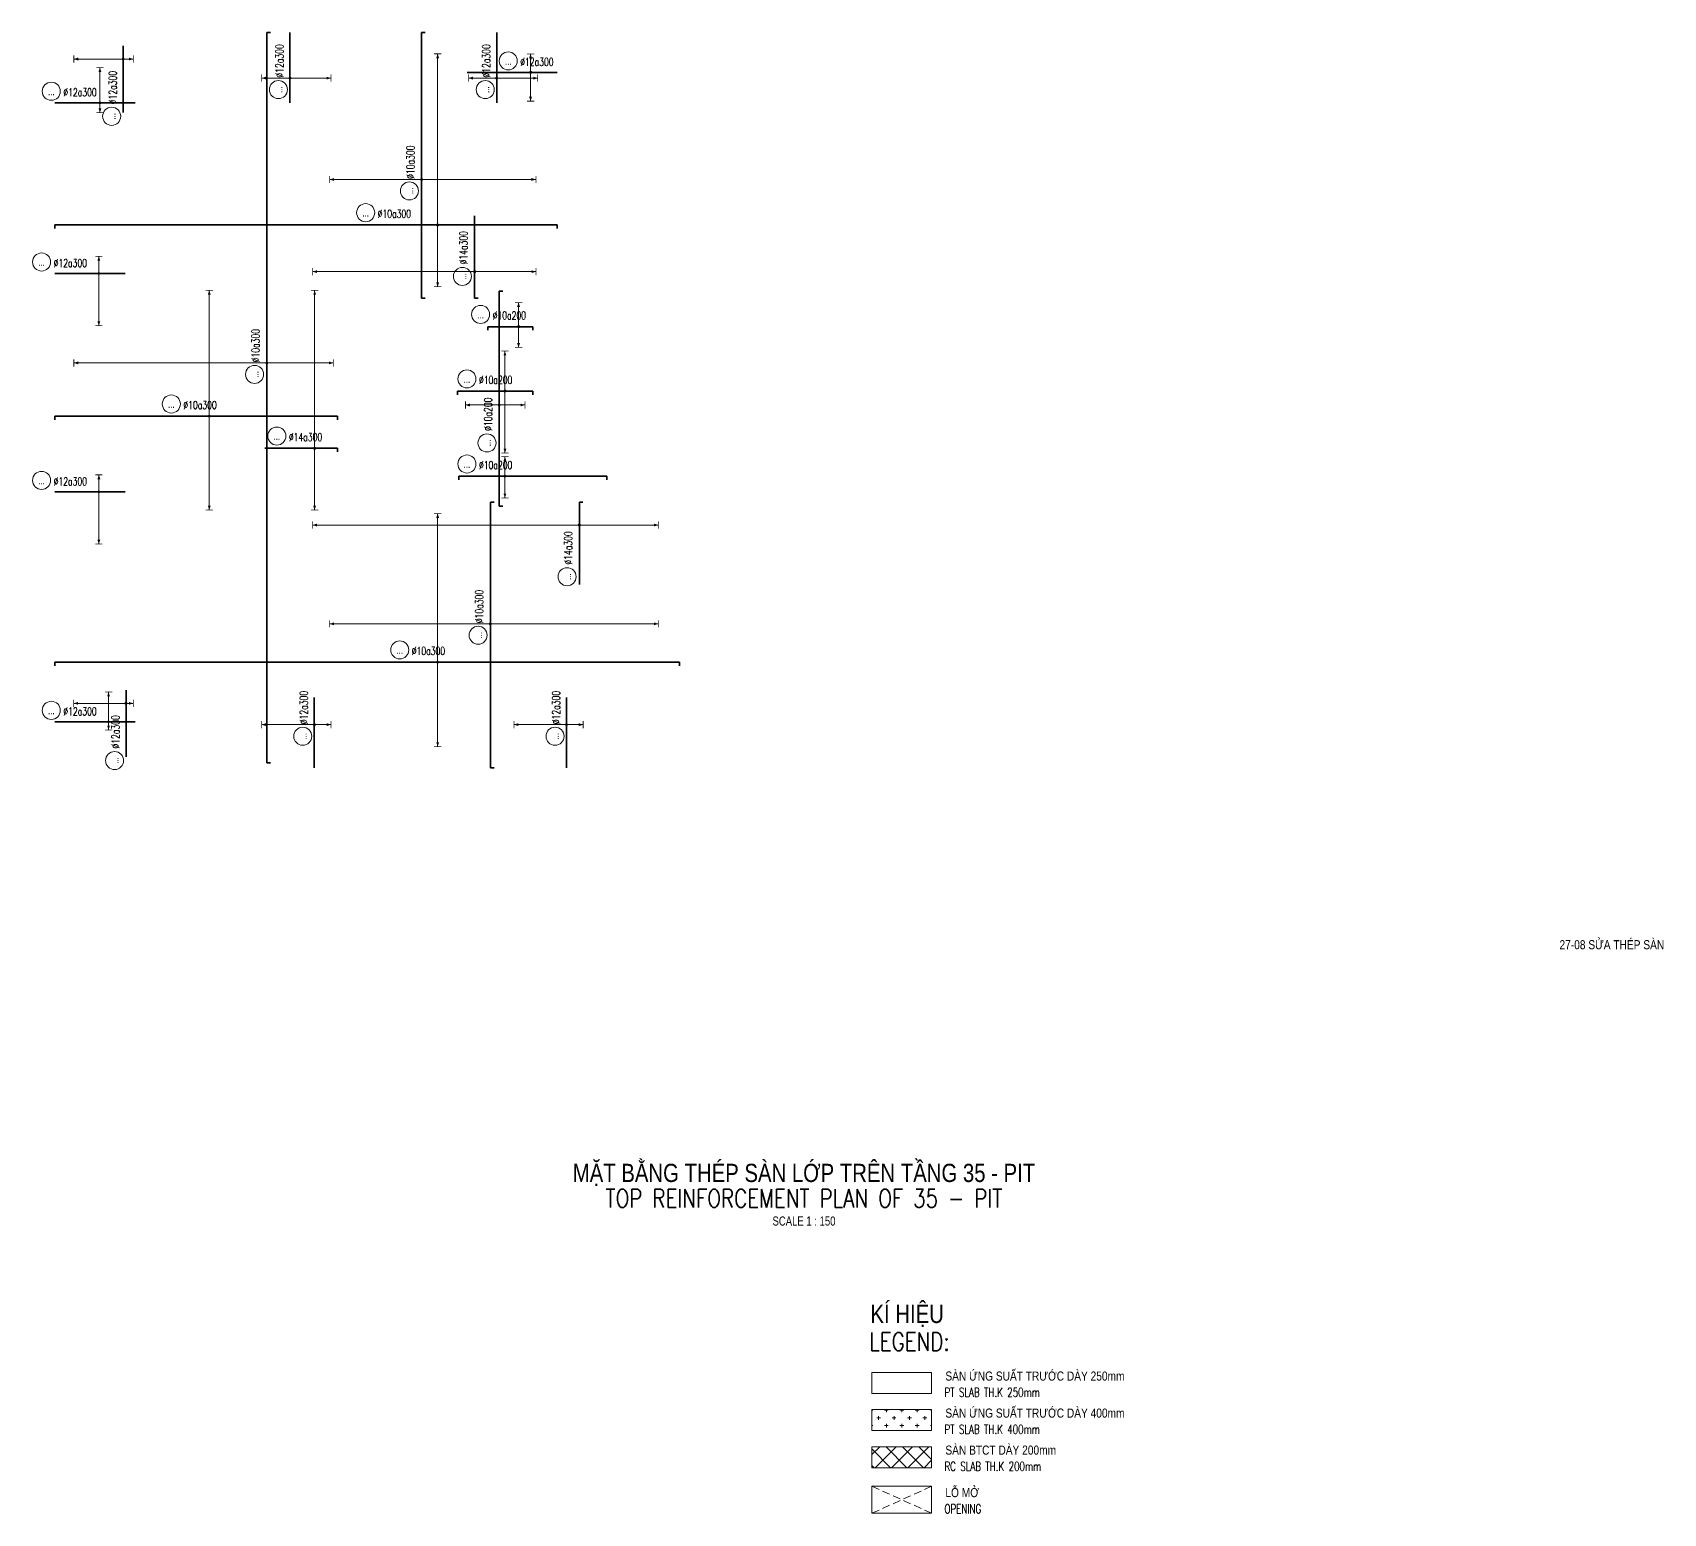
# Model space of a CAD drawing. Header units: millimetres. Extents: x 130400 to 587758, y -25561 to 40710.
# Drawn here: x 255627 to 322860, y -22176 to 38850 of the extents above; entities that cross this region are included whole.
import ezdxf
from ezdxf.enums import TextEntityAlignment as Align

# ---------------------------------------------------------------- set-up
doc = ezdxf.new("R2010")
doc.units = ezdxf.units.MM
doc.linetypes.add('DASHED2', pattern=[9.525, 6.35, -3.175])
doc.layers.get('0').update_dxf_attribs({"lineweight": 20})
doc.layers.get('Defpoints').update_dxf_attribs({"color": 151, "lineweight": 9})
for name, color, linetype, lineweight in [('NDC_S_ANNO', 7, 'Continuous', 20), ('NDC_S_DIM', 1, 'Continuous', 15), ('NDC_S_ENG TEXT', 2, 'Continuous', 20), ('NDC_S_ENG TITLE', 3, 'Continuous', 20), ('NDC_S_HATCH MATERIAL', 8, 'Continuous', 13), ('NDC_S_OPENING', 9, 'DASHED2', 13), ('NDC_S_REBAR', 4, 'Continuous', 35), ('NDC_S_SLAB', 2, 'Continuous', 20), ('NDC_S_TEXT SYMBOL', 7, 'Continuous', 20), ('NDC_S_VN TEXT', 7, 'Continuous', 20), ('NDC_S_VN TITLE', 6, 'Continuous', 35)]:
    doc.layers.add(name, color=color, linetype=linetype, lineweight=lineweight)
doc.styles.add('$0$NDC_EN TXT', font='romans.shx', dxfattribs={"width": 0.8})
doc.styles.add('ARIAL', font='arial.ttf', dxfattribs={"width": 0.7})
doc.styles.add('NDC_ANNO', font='', dxfattribs={"width": 0.8})
doc.styles.add('NDC_EN TXT', font='romans.shx', dxfattribs={"width": 0.8})
doc.styles.add('NDC_ROMANS', font='romans.shx', dxfattribs={"width": 0.7})
doc.styles.add('NDC_VIE TXT', font='arial.ttf', dxfattribs={"width": 0.8})
doc.styles.get('NDC_ANNO').set_extended_font_data('Dotum')

# ---------------------------------------------------------------- blocks, each defined once
blk = doc.blocks.new('*U28')
h = blk.add_hatch(color=6)
edge = h.paths.add_edge_path()
edge.add_arc((4.81, 0), 0.3, 0, 360)
at = {"layer": 'NDC_S_DIM', "color": 6}
for q in [(4.81, 47), (4.81, -17)]:
    blk.add_line((4.81, 0), q, dxfattribs=at)
for points in [[(3.81, 47, 0.2, 0.2, 0), (5.81, 47, 0, 0, 0)], [(3.81, -17, 0.2, 0.2, 0), (5.81, -17, 0, 0, 0)]]:
    blk.add_lwpolyline(points, format="xyseb", dxfattribs=at)
at = {"layer": 'NDC_S_DIM'}
blk.add_circle((-14.98, 3.36), 2.48, dxfattribs=at)
at = {"layer": 'NDC_S_DIM', "color": 6}
blk.add_circle((4.81, 0), 0.3, dxfattribs=at)
for points in [[(4.41, 45.8), (4.81, 47), (5.21, 45.8)], [(4.41, -15.8), (4.81, -17), (5.21, -15.8)]]:
    blk.add_solid(points, dxfattribs=at)
at = {"layer": 'NDC_S_REBAR'}
for p, q in [((0, 0), (-100.37, 0)), ((-100.37, 0), (-100.37, -1)), ((0, 0), (37.63, 0)), ((37.63, 0), (37.63, -1)), ((-100.37, -1), (-100.37, -1)), ((37.63, -1), (37.63, -1))]:
    blk.add_line(p, q, dxfattribs=at)
at = {"layer": 'NDC_S_VN TEXT', "style": 'ARIAL', "width": 0.7}
blk.add_attdef('KHT', text='', height=2.2, dxfattribs=at).set_placement((-14.98, 3.36), align=Align.MIDDLE_CENTER)
at = {"layer": 'NDC_S_VN TEXT', "color": 3, "style": 'NDC_ROMANS', "width": 0.7}
blk.add_attdef('DKT', (-11.68, 1.98), '', height=2.2, dxfattribs=at)
blk = doc.blocks.new('*U10')
h = blk.add_hatch(color=6)
edge = h.paths.add_edge_path()
edge.add_arc((-2.83, 0), 0.3, 0, 360)
at = {"layer": 'NDC_S_DIM', "color": 6}
for q in [(-2.83, 25.27), (-2.83, -31.4)]:
    blk.add_line((-2.83, 0), q, dxfattribs=at)
for points in [[(-3.83, 25.27, 0.2, 0.2, 0), (-1.83, 25.27, 0, 0, 0)], [(-3.83, -31.4, 0.2, 0.2, 0), (-1.83, -31.4, 0, 0, 0)]]:
    blk.add_lwpolyline(points, format="xyseb", dxfattribs=at)
at = {"layer": 'NDC_S_DIM'}
blk.add_circle((-5.98, 3.36), 2.48, dxfattribs=at)
at = {"layer": 'NDC_S_DIM', "color": 6}
blk.add_circle((-2.83, 0), 0.3, dxfattribs=at)
for points in [[(-3.23, 24.07), (-2.83, 25.27), (-2.43, 24.07)], [(-3.23, -30.2), (-2.83, -31.4), (-2.43, -30.2)]]:
    blk.add_solid(points, dxfattribs=at)
at = {"layer": 'NDC_S_REBAR'}
for p, q in [((0, 0), (-35.48, 0)), ((-35.48, 0), (-35.48, -1)), ((0, 0), (37.52, 0)), ((37.52, 0), (37.52, -1)), ((-35.48, -1), (-35.48, -1)), ((37.52, -1), (37.52, -1))]:
    blk.add_line(p, q, dxfattribs=at)
at = {"layer": 'NDC_S_VN TEXT', "style": 'ARIAL', "width": 0.7}
blk.add_attdef('KHT', text='', height=2.2, dxfattribs=at).set_placement((-5.98, 3.36), align=Align.MIDDLE_CENTER)
at = {"layer": 'NDC_S_VN TEXT', "color": 3, "style": 'NDC_ROMANS', "width": 0.7}
blk.add_attdef('DKT', (-2.68, 1.98), '', height=2.2, dxfattribs=at)
blk = doc.blocks.new('*U14')
h = blk.add_hatch(color=6)
edge = h.paths.add_edge_path()
edge.add_arc((4.81, 0), 0.3, 0, 360)
at = {"layer": 'NDC_S_DIM', "color": 6}
for q in [(4.81, 5.38), (4.81, -5.95)]:
    blk.add_line((4.81, 0), q, dxfattribs=at)
for points in [[(3.81, 5.38, 0.2, 0.2, 0), (5.81, 5.38, 0, 0, 0)], [(3.81, -5.95, 0.2, 0.2, 0), (5.81, -5.95, 0, 0, 0)]]:
    blk.add_lwpolyline(points, format="xyseb", dxfattribs=at)
at = {"layer": 'NDC_S_DIM'}
blk.add_circle((-5.62, 3.36), 2.48, dxfattribs=at)
at = {"layer": 'NDC_S_DIM', "color": 6}
blk.add_circle((4.81, 0), 0.3, dxfattribs=at)
for points in [[(4.41, 4.18), (4.81, 5.38), (5.21, 4.18)], [(4.41, -4.75), (4.81, -5.95), (5.21, -4.75)]]:
    blk.add_solid(points, dxfattribs=at)
at = {"layer": 'NDC_S_REBAR'}
for p, q in [((0, 0), (-7.85, 0)), ((-7.85, 0), (-7.85, -1)), ((0, 0), (32.82, 0)), ((32.82, 0), (32.82, -1)), ((-7.85, -1), (-7.85, -1)), ((32.82, -1), (32.82, -1))]:
    blk.add_line(p, q, dxfattribs=at)
at = {"layer": 'NDC_S_VN TEXT', "style": 'ARIAL', "width": 0.7}
blk.add_attdef('KHT', text='', height=2.2, dxfattribs=at).set_placement((-5.62, 3.36), align=Align.MIDDLE_CENTER)
at = {"layer": 'NDC_S_VN TEXT', "color": 3, "style": 'NDC_ROMANS', "width": 0.7}
blk.add_attdef('DKT', (-2.32, 1.98), '', height=2.2, dxfattribs=at)
blk = doc.blocks.new('*U13')
h = blk.add_hatch(color=6)
edge = h.paths.add_edge_path()
edge.add_arc((4.81, 0), 0.3, 0, 360)
at = {"layer": 'NDC_S_DIM', "color": 6}
for q in [(4.81, 10.99), (4.81, -17.01)]:
    blk.add_line((4.81, 0), q, dxfattribs=at)
for points in [[(3.81, 10.99, 0.2, 0.2, 0), (5.81, 10.99, 0, 0, 0)], [(3.81, -17.01, 0.2, 0.2, 0), (5.81, -17.01, 0, 0, 0)]]:
    blk.add_lwpolyline(points, format="xyseb", dxfattribs=at)
at = {"layer": 'NDC_S_DIM'}
blk.add_circle((-5.62, 3.36), 2.48, dxfattribs=at)
at = {"layer": 'NDC_S_DIM', "color": 6}
blk.add_circle((4.81, 0), 0.3, dxfattribs=at)
for points in [[(4.41, 9.79), (4.81, 10.99), (5.21, 9.79)], [(4.41, -15.81), (4.81, -17.01), (5.21, -15.81)]]:
    blk.add_solid(points, dxfattribs=at)
at = {"layer": 'NDC_S_REBAR'}
for p, q in [((0, 0), (-8.18, 0)), ((-8.18, 0), (-8.18, -1)), ((0, 0), (12.48, 0)), ((12.48, 0), (12.48, -1)), ((-8.18, -1), (-8.18, -1)), ((12.48, -1), (12.48, -1))]:
    blk.add_line(p, q, dxfattribs=at)
at = {"layer": 'NDC_S_VN TEXT', "style": 'ARIAL', "width": 0.7}
blk.add_attdef('KHT', text='', height=2.2, dxfattribs=at).set_placement((-5.62, 3.36), align=Align.MIDDLE_CENTER)
at = {"layer": 'NDC_S_VN TEXT', "color": 3, "style": 'NDC_ROMANS', "width": 0.7}
blk.add_attdef('DKT', (-2.32, 1.98), '', height=2.2, dxfattribs=at)
blk = doc.blocks.new('*U11')
h = blk.add_hatch(color=6)
edge = h.paths.add_edge_path()
edge.add_arc((4.81, 0), 0.3, 0, 360)
at = {"layer": 'NDC_S_DIM', "color": 6}
for q in [(4.81, 6.63), (4.81, -5.71)]:
    blk.add_line((4.81, 0), q, dxfattribs=at)
for points in [[(3.81, 6.63, 0.2, 0.2, 0), (5.81, 6.63, 0, 0, 0)], [(3.81, -5.71, 0.2, 0.2, 0), (5.81, -5.71, 0, 0, 0)]]:
    blk.add_lwpolyline(points, format="xyseb", dxfattribs=at)
at = {"layer": 'NDC_S_DIM'}
blk.add_circle((-5.62, 3.36), 2.48, dxfattribs=at)
at = {"layer": 'NDC_S_DIM', "color": 6}
blk.add_circle((4.81, 0), 0.3, dxfattribs=at)
for points in [[(4.41, 5.43), (4.81, 6.63), (5.21, 5.43)], [(4.41, -4.51), (4.81, -5.71), (5.21, -4.51)]]:
    blk.add_solid(points, dxfattribs=at)
at = {"layer": 'NDC_S_REBAR'}
for p, q in [((0, 0), (-3.61, 0)), ((-3.61, 0), (-3.61, -1)), ((0, 0), (8.72, 0)), ((8.72, 0), (8.72, -1)), ((-3.61, -1), (-3.61, -1)), ((8.72, -1), (8.72, -1))]:
    blk.add_line(p, q, dxfattribs=at)
at = {"layer": 'NDC_S_VN TEXT', "style": 'ARIAL', "width": 0.7}
blk.add_attdef('KHT', text='', height=2.2, dxfattribs=at).set_placement((-5.62, 3.36), align=Align.MIDDLE_CENTER)
at = {"layer": 'NDC_S_VN TEXT', "color": 3, "style": 'NDC_ROMANS', "width": 0.7}
blk.add_attdef('DKT', (-2.32, 1.98), '', height=2.2, dxfattribs=at)
blk = doc.blocks.new('*U12')
h = blk.add_hatch(color=6)
edge = h.paths.add_edge_path()
edge.add_arc((4.81, 0), 0.3, 0, 360)
at = {"layer": 'NDC_S_DIM', "color": 6}
for q in [(4.81, 9.26), (4.81, -7.07)]:
    blk.add_line((4.81, 0), q, dxfattribs=at)
for points in [[(3.81, 9.26, 0.2, 0.2, 0), (5.81, 9.26, 0, 0, 0)], [(3.81, -7.07, 0.2, 0.2, 0), (5.81, -7.07, 0, 0, 0)]]:
    blk.add_lwpolyline(points, format="xyseb", dxfattribs=at)
at = {"layer": 'NDC_S_DIM'}
blk.add_circle((-5.62, 3.36), 2.48, dxfattribs=at)
at = {"layer": 'NDC_S_DIM', "color": 6}
blk.add_circle((4.81, 0), 0.3, dxfattribs=at)
for points in [[(4.41, 8.06), (4.81, 9.26), (5.21, 8.06)], [(4.41, -5.87), (4.81, -7.07), (5.21, -5.87)]]:
    blk.add_solid(points, dxfattribs=at)
at = {"layer": 'NDC_S_REBAR'}
for p, q in [((0, 0), (-23.03, 0)), ((-23.03, 0), (-23.03, -1)), ((0, 0), (36.12, 0)), ((36.12, 0), (36.12, -1)), ((-23.03, -1), (-23.03, -1)), ((36.12, -1), (36.12, -1))]:
    blk.add_line(p, q, dxfattribs=at)
at = {"layer": 'NDC_S_VN TEXT', "style": 'ARIAL', "width": 0.7}
blk.add_attdef('KHT', text='', height=2.2, dxfattribs=at).set_placement((-5.62, 3.36), align=Align.MIDDLE_CENTER)
at = {"layer": 'NDC_S_VN TEXT', "color": 3, "style": 'NDC_ROMANS', "width": 0.7}
blk.add_attdef('DKT', (-2.32, 1.98), '', height=2.2, dxfattribs=at)
blk = doc.blocks.new('Drawing name_symbol')
at = {"layer": 'NDC_S_ENG TITLE', "style": 'NDC_EN TXT', "width": 0.8}
blk.add_attdef('SECTDET1', text='', height=5, dxfattribs=at).set_placement((0, 1.01), align=Align.CENTER)
at = {"layer": 'NDC_S_TEXT SYMBOL', "lineweight": 25, "style": 'NDC_ANNO', "width": 0.8}
blk.add_attdef('SSCALE', text='', height=2.5, dxfattribs=at).set_placement((0, -4), align=Align.CENTER)
at = {"layer": 'NDC_S_VN TITLE', "style": 'NDC_VIE TXT', "width": 0.8}
blk.add_attdef('SECTDET2', text='', height=5, dxfattribs=at).set_placement((0, 7.97), align=Align.CENTER)
blk = doc.blocks.new('*U16')
h = blk.add_hatch(color=6)
edge = h.paths.add_edge_path()
edge.add_arc((4.81, 0), 0.3, 0, 360)
at = {"layer": 'NDC_S_DIM', "color": 6}
for q in [(4.81, 40.79), (4.81, -23.21)]:
    blk.add_line((4.81, 0), q, dxfattribs=at)
for points in [[(3.81, 40.79, 0.2, 0.2, 0), (5.81, 40.79, 0, 0, 0)], [(3.81, -23.21, 0.2, 0.2, 0), (5.81, -23.21, 0, 0, 0)]]:
    blk.add_lwpolyline(points, format="xyseb", dxfattribs=at)
at = {"layer": 'NDC_S_DIM'}
blk.add_circle((-5.62, 3.36), 2.48, dxfattribs=at)
at = {"layer": 'NDC_S_DIM', "color": 6}
blk.add_circle((4.81, 0), 0.3, dxfattribs=at)
for points in [[(4.41, 39.59), (4.81, 40.79), (5.21, 39.59)], [(4.41, -22.01), (4.81, -23.21), (5.21, -22.01)]]:
    blk.add_solid(points, dxfattribs=at)
at = {"layer": 'NDC_S_REBAR'}
for p, q in [((0, 0), (-100.37, 0)), ((-100.37, 0), (-100.37, -1)), ((0, 0), (71.3, 0)), ((71.3, 0), (71.3, -1)), ((-100.37, -1), (-100.37, -1)), ((71.3, -1), (71.3, -1))]:
    blk.add_line(p, q, dxfattribs=at)
at = {"layer": 'NDC_S_VN TEXT', "style": 'ARIAL', "width": 0.7}
blk.add_attdef('KHT', text='', height=2.2, dxfattribs=at).set_placement((-5.62, 3.36), align=Align.MIDDLE_CENTER)
at = {"layer": 'NDC_S_VN TEXT', "color": 3, "style": 'NDC_ROMANS', "width": 0.7}
blk.add_attdef('DKT', (-2.32, 1.98), '', height=2.2, dxfattribs=at)
blk = doc.blocks.new('*U17')
h = blk.add_hatch(color=6)
edge = h.paths.add_edge_path()
edge.add_arc((4.81, 0), 0.3, 0, 360)
at = {"layer": 'NDC_S_DIM', "color": 6}
for q in [(4.81, 34.56), (4.81, -25.77)]:
    blk.add_line((4.81, 0), q, dxfattribs=at)
for points in [[(3.81, 34.56, 0.2, 0.2, 0), (5.81, 34.56, 0, 0, 0)], [(3.81, -25.77, 0.2, 0.2, 0), (5.81, -25.77, 0, 0, 0)]]:
    blk.add_lwpolyline(points, format="xyseb", dxfattribs=at)
at = {"layer": 'NDC_S_DIM'}
blk.add_circle((-5.62, 3.36), 2.48, dxfattribs=at)
at = {"layer": 'NDC_S_DIM', "color": 6}
blk.add_circle((4.81, 0), 0.3, dxfattribs=at)
for points in [[(4.41, 33.36), (4.81, 34.56), (5.21, 33.36)], [(4.41, -24.57), (4.81, -25.77), (5.21, -24.57)]]:
    blk.add_solid(points, dxfattribs=at)
at = {"layer": 'NDC_S_REBAR'}
for p, q in [((0, 0), (-37.6, 0)), ((-37.6, 0), (-37.6, -1)), ((0, 0), (40.07, 0)), ((40.07, 0), (40.07, -1)), ((-37.6, -1), (-37.6, -1)), ((40.07, -1), (40.07, -1))]:
    blk.add_line(p, q, dxfattribs=at)
at = {"layer": 'NDC_S_VN TEXT', "style": 'ARIAL', "width": 0.7}
blk.add_attdef('KHT', text='', height=2.2, dxfattribs=at).set_placement((-5.62, 3.36), align=Align.MIDDLE_CENTER)
at = {"layer": 'NDC_S_VN TEXT', "color": 3, "style": 'NDC_ROMANS', "width": 0.7}
blk.add_attdef('DKT', (-2.32, 1.98), '', height=2.2, dxfattribs=at)
blk = doc.blocks.new('*U18')
h = blk.add_hatch(color=6)
edge = h.paths.add_edge_path()
edge.add_arc((-2.83, 0), 0.3, 0, 360)
at = {"layer": 'NDC_S_DIM', "color": 6}
for q in [(-2.83, 53.04), (-2.83, -18.29)]:
    blk.add_line((-2.83, 0), q, dxfattribs=at)
for points in [[(-3.83, 53.04, 0.2, 0.2, 0), (-1.83, 53.04, 0, 0, 0)], [(-3.83, -18.29, 0.2, 0.2, 0), (-1.83, -18.29, 0, 0, 0)]]:
    blk.add_lwpolyline(points, format="xyseb", dxfattribs=at)
at = {"layer": 'NDC_S_DIM'}
blk.add_circle((-5.98, 3.36), 2.48, dxfattribs=at)
at = {"layer": 'NDC_S_DIM', "color": 6}
blk.add_circle((-2.83, 0), 0.3, dxfattribs=at)
for points in [[(-3.23, 51.84), (-2.83, 53.04), (-2.43, 51.84)], [(-3.23, -17.09), (-2.83, -18.29), (-2.43, -17.09)]]:
    blk.add_solid(points, dxfattribs=at)
at = {"layer": 'NDC_S_REBAR'}
for p, q in [((0, 0), (-112.68, 0)), ((-112.68, 0), (-112.68, -1)), ((0, 0), (87.92, 0)), ((87.92, 0), (87.92, -1)), ((-112.68, -1), (-112.68, -1)), ((87.92, -1), (87.92, -1))]:
    blk.add_line(p, q, dxfattribs=at)
at = {"layer": 'NDC_S_VN TEXT', "style": 'ARIAL', "width": 0.7}
blk.add_attdef('KHT', text='', height=2.2, dxfattribs=at).set_placement((-5.98, 3.36), align=Align.MIDDLE_CENTER)
at = {"layer": 'NDC_S_VN TEXT', "color": 3, "style": 'NDC_ROMANS', "width": 0.7}
blk.add_attdef('DKT', (-2.68, 1.98), '', height=2.2, dxfattribs=at)
blk = doc.blocks.new('*U19')
h = blk.add_hatch(color=6)
edge = h.paths.add_edge_path()
edge.add_arc((-2.83, 0), 0.3, 0, 360)
at = {"layer": 'NDC_S_DIM', "color": 6}
for q in [(-2.83, 44.16), (-2.83, -46.17)]:
    blk.add_line((-2.83, 0), q, dxfattribs=at)
for points in [[(-3.83, 44.16, 0.2, 0.2, 0), (-1.83, 44.16, 0, 0, 0)], [(-3.83, -46.17, 0.2, 0.2, 0), (-1.83, -46.17, 0, 0, 0)]]:
    blk.add_lwpolyline(points, format="xyseb", dxfattribs=at)
at = {"layer": 'NDC_S_DIM'}
blk.add_circle((-5.98, 3.36), 2.48, dxfattribs=at)
at = {"layer": 'NDC_S_DIM', "color": 6}
blk.add_circle((-2.83, 0), 0.3, dxfattribs=at)
for points in [[(-3.23, 42.96), (-2.83, 44.16), (-2.43, 42.96)], [(-3.23, -44.97), (-2.83, -46.17), (-2.43, -44.97)]]:
    blk.add_solid(points, dxfattribs=at)
at = {"layer": 'NDC_S_REBAR'}
for p, q in [((0, 0), (-42.4, 0)), ((-42.4, 0), (-42.4, -1)), ((0, 0), (30.6, 0)), ((30.6, 0), (30.6, -1)), ((-42.4, -1), (-42.4, -1)), ((30.6, -1), (30.6, -1))]:
    blk.add_line(p, q, dxfattribs=at)
at = {"layer": 'NDC_S_VN TEXT', "style": 'ARIAL', "width": 0.7}
blk.add_attdef('KHT', text='', height=2.2, dxfattribs=at).set_placement((-5.98, 3.36), align=Align.MIDDLE_CENTER)
at = {"layer": 'NDC_S_VN TEXT', "color": 3, "style": 'NDC_ROMANS', "width": 0.7}
blk.add_attdef('DKT', (-2.68, 1.98), '', height=2.2, dxfattribs=at)
blk = doc.blocks.new('*U27')
h = blk.add_hatch(color=6)
edge = h.paths.add_edge_path()
edge.add_arc((4.81, 0), 0.3, 0, 360)
at = {"layer": 'NDC_S_DIM', "color": 6}
for q in [(4.81, 44.51), (4.81, -16.83)]:
    blk.add_line((4.81, 0), q, dxfattribs=at)
for points in [[(3.81, 44.51, 0.2, 0.2, 0), (5.81, 44.51, 0, 0, 0)], [(3.81, -16.83, 0.2, 0.2, 0), (5.81, -16.83, 0, 0, 0)]]:
    blk.add_lwpolyline(points, format="xyseb", dxfattribs=at)
at = {"layer": 'NDC_S_DIM'}
blk.add_circle((3.49, 3.36), 2.48, dxfattribs=at)
at = {"layer": 'NDC_S_DIM', "color": 6}
blk.add_circle((4.81, 0), 0.3, dxfattribs=at)
for points in [[(4.41, 43.31), (4.81, 44.51), (5.21, 43.31)], [(4.41, -15.63), (4.81, -16.83), (5.21, -15.63)]]:
    blk.add_solid(points, dxfattribs=at)
at = {"layer": 'NDC_S_REBAR'}
for p, q in [((0, 0), (-2.52, 0)), ((-2.52, 0), (-2.52, -1)), ((0, 0), (20.15, 0)), ((20.15, 0), (20.15, 0)), ((20.15, 0), (20.15, 0)), ((-2.52, -1), (-2.52, -1))]:
    blk.add_line(p, q, dxfattribs=at)
at = {"layer": 'NDC_S_VN TEXT', "style": 'ARIAL', "width": 0.7}
blk.add_attdef('KHT', text='', height=2.2, dxfattribs=at).set_placement((3.49, 3.36), align=Align.MIDDLE_CENTER)
at = {"layer": 'NDC_S_VN TEXT', "color": 3, "style": 'NDC_ROMANS', "width": 0.7}
blk.add_attdef('DKT', (6.79, 1.98), '', height=2.2, dxfattribs=at)
blk = doc.blocks.new('*U29')
h = blk.add_hatch(color=6)
edge = h.paths.add_edge_path()
edge.add_arc((4.81, 0), 0.3, 0, 360)
at = {"layer": 'NDC_S_DIM', "color": 6}
for q in [(4.81, 73.29), (4.81, -21.71)]:
    blk.add_line((4.81, 0), q, dxfattribs=at)
for points in [[(3.81, 73.29, 0.2, 0.2, 0), (5.81, 73.29, 0, 0, 0)], [(3.81, -21.71, 0.2, 0.2, 0), (5.81, -21.71, 0, 0, 0)]]:
    blk.add_lwpolyline(points, format="xyseb", dxfattribs=at)
at = {"layer": 'NDC_S_DIM'}
blk.add_circle((-9.37, 3.36), 2.48, dxfattribs=at)
at = {"layer": 'NDC_S_DIM', "color": 6}
blk.add_circle((4.81, 0), 0.3, dxfattribs=at)
for points in [[(4.41, 72.09), (4.81, 73.29), (5.21, 72.09)], [(4.41, -20.51), (4.81, -21.71), (5.21, -20.51)]]:
    blk.add_solid(points, dxfattribs=at)
at = {"layer": 'NDC_S_REBAR'}
for p, q in [((0, 0), (-11.56, 0)), ((-11.56, 0), (-11.56, 0)), ((0, 0), (11.11, 0)), ((11.11, 0), (11.11, -1)), ((-11.56, 0), (-11.56, 0)), ((11.11, -1), (11.11, -1))]:
    blk.add_line(p, q, dxfattribs=at)
at = {"layer": 'NDC_S_VN TEXT', "style": 'ARIAL', "width": 0.7}
blk.add_attdef('KHT', text='', height=2.2, dxfattribs=at).set_placement((-9.37, 3.36), align=Align.MIDDLE_CENTER)
at = {"layer": 'NDC_S_VN TEXT', "color": 3, "style": 'NDC_ROMANS', "width": 0.7}
blk.add_attdef('DKT', (-6.07, 1.98), '', height=2.2, dxfattribs=at)
blk = doc.blocks.new('*U30')
h = blk.add_hatch(color=6)
edge = h.paths.add_edge_path()
edge.add_arc((4.81, 0), 0.3, 0, 360)
at = {"layer": 'NDC_S_DIM', "color": 6}
for q in [(4.81, 43.36), (4.81, -16.97)]:
    blk.add_line((4.81, 0), q, dxfattribs=at)
for points in [[(3.81, 43.36, 0.2, 0.2, 0), (5.81, 43.36, 0, 0, 0)], [(3.81, -16.97, 0.2, 0.2, 0), (5.81, -16.97, 0, 0, 0)]]:
    blk.add_lwpolyline(points, format="xyseb", dxfattribs=at)
at = {"layer": 'NDC_S_DIM'}
blk.add_circle((-5.58, 3.36), 2.48, dxfattribs=at)
at = {"layer": 'NDC_S_DIM', "color": 6}
blk.add_circle((4.81, 0), 0.3, dxfattribs=at)
for points in [[(4.41, 42.16), (4.81, 43.36), (5.21, 42.16)], [(4.41, -15.77), (4.81, -16.97), (5.21, -15.77)]]:
    blk.add_solid(points, dxfattribs=at)
at = {"layer": 'NDC_S_REBAR'}
for p, q in [((0, 0), (-8.89, 0)), ((-8.89, 0), (-8.89, 0)), ((0, 0), (11.11, 0)), ((11.11, 0), (11.11, -1)), ((-8.89, 0), (-8.89, 0)), ((11.11, -1), (11.11, -1))]:
    blk.add_line(p, q, dxfattribs=at)
at = {"layer": 'NDC_S_VN TEXT', "style": 'ARIAL', "width": 0.7}
blk.add_attdef('KHT', text='', height=2.2, dxfattribs=at).set_placement((-5.58, 3.36), align=Align.MIDDLE_CENTER)
at = {"layer": 'NDC_S_VN TEXT', "color": 3, "style": 'NDC_ROMANS', "width": 0.7}
blk.add_attdef('DKT', (-2.28, 1.98), '', height=2.2, dxfattribs=at)
blk = doc.blocks.new('*U45')
h = blk.add_hatch(color=6)
edge = h.paths.add_edge_path()
edge.add_arc((-0.77, 0), 0.3, 0, 360)
at = {"layer": 'NDC_S_DIM', "color": 6}
for q in [(-0.77, 7.75), (-0.77, -11.25)]:
    blk.add_line((-0.77, 0), q, dxfattribs=at)
for points in [[(-1.77, 7.75, 0.2, 0.2, 0), (0.23, 7.75, 0, 0, 0)], [(-1.77, -11.25, 0.2, 0.2, 0), (0.23, -11.25, 0, 0, 0)]]:
    blk.add_lwpolyline(points, format="xyseb", dxfattribs=at)
at = {"layer": 'NDC_S_DIM'}
blk.add_circle((-3.93, 3.16), 2.48, dxfattribs=at)
at = {"layer": 'NDC_S_DIM', "color": 6}
blk.add_circle((-0.77, 0), 0.3, dxfattribs=at)
for points in [[(-1.17, 6.55), (-0.77, 7.75), (-0.37, 6.55)], [(-1.17, -10.05), (-0.77, -11.25), (-0.37, -10.05)]]:
    blk.add_solid(points, dxfattribs=at)
at = {"layer": 'NDC_S_REBAR'}
for p, q in [((0, 0), (-7.6, 0)), ((-7.6, 0), (-7.6, 0)), ((0, 0), (11.73, 0)), ((11.73, 0), (11.73, 0)), ((11.73, 0), (11.73, 0)), ((-7.6, 0), (-7.6, 0))]:
    blk.add_line(p, q, dxfattribs=at)
at = {"layer": 'NDC_S_VN TEXT', "style": 'ARIAL', "width": 0.7}
blk.add_attdef('KHT', text='', height=2.2, dxfattribs=at).set_placement((-3.93, 3.16), align=Align.MIDDLE_CENTER)
at = {"layer": 'NDC_S_VN TEXT', "color": 3, "style": 'NDC_ROMANS', "width": 0.7}
blk.add_attdef('DKT', (-0.63, 1.78), '', height=2.2, dxfattribs=at)
blk = doc.blocks.new('*U46')
h = blk.add_hatch(color=6)
edge = h.paths.add_edge_path()
edge.add_arc((4.94, 0), 0.3, 0, 360)
at = {"layer": 'NDC_S_DIM', "color": 6}
for q in [(4.94, 14.43), (4.94, -4.57)]:
    blk.add_line((4.94, 0), q, dxfattribs=at)
for points in [[(3.94, 14.43, 0.2, 0.2, 0), (5.94, 14.43, 0, 0, 0)], [(3.94, -4.57, 0.2, 0.2, 0), (5.94, -4.57, 0, 0, 0)]]:
    blk.add_lwpolyline(points, format="xyseb", dxfattribs=at)
at = {"layer": 'NDC_S_DIM'}
blk.add_circle((1.74, 3.16), 2.48, dxfattribs=at)
at = {"layer": 'NDC_S_DIM', "color": 6}
blk.add_circle((4.94, 0), 0.3, dxfattribs=at)
for points in [[(4.54, 13.23), (4.94, 14.43), (5.34, 13.23)], [(4.54, -3.37), (4.94, -4.57), (5.34, -3.37)]]:
    blk.add_solid(points, dxfattribs=at)
at = {"layer": 'NDC_S_REBAR'}
for p, q in [((0, 0), (-6.94, 0)), ((-6.94, 0), (-6.94, 0)), ((0, 0), (12.4, 0)), ((12.4, 0), (12.4, 0)), ((12.4, 0), (12.4, 0)), ((-6.94, 0), (-6.94, 0))]:
    blk.add_line(p, q, dxfattribs=at)
at = {"layer": 'NDC_S_VN TEXT', "style": 'ARIAL', "width": 0.7}
blk.add_attdef('KHT', text='', height=2.2, dxfattribs=at).set_placement((1.74, 3.16), align=Align.MIDDLE_CENTER)
at = {"layer": 'NDC_S_VN TEXT', "color": 3, "style": 'NDC_ROMANS', "width": 0.7}
blk.add_attdef('DKT', (5.04, 1.78), '', height=2.2, dxfattribs=at)
blk = doc.blocks.new('*U47')
h = blk.add_hatch(color=6)
edge = h.paths.add_edge_path()
edge.add_arc((2.08, 0), 0.3, 0, 360)
at = {"layer": 'NDC_S_DIM', "color": 6}
for q in [(2.08, 9.63), (2.08, -2.7)]:
    blk.add_line((2.08, 0), q, dxfattribs=at)
for points in [[(1.08, 9.63, 0.2, 0.2, 0), (3.08, 9.63, 0, 0, 0)], [(1.08, -2.7, 0.2, 0.2, 0), (3.08, -2.7, 0, 0, 0)]]:
    blk.add_lwpolyline(points, format="xyseb", dxfattribs=at)
at = {"layer": 'NDC_S_DIM'}
blk.add_circle((-11.28, 3.16), 2.48, dxfattribs=at)
at = {"layer": 'NDC_S_DIM', "color": 6}
blk.add_circle((2.08, 0), 0.3, dxfattribs=at)
for points in [[(1.68, 8.43), (2.08, 9.63), (2.48, 8.43)], [(1.68, -1.5), (2.08, -2.7), (2.48, -1.5)]]:
    blk.add_solid(points, dxfattribs=at)
at = {"layer": 'NDC_S_REBAR'}
for p, q in [((0, 0), (-10.27, 0)), ((-10.27, 0), (-10.27, 0)), ((0, 0), (11.73, 0)), ((11.73, 0), (11.73, 0)), ((11.73, 0), (11.73, 0)), ((-10.27, 0), (-10.27, 0))]:
    blk.add_line(p, q, dxfattribs=at)
at = {"layer": 'NDC_S_VN TEXT', "style": 'ARIAL', "width": 0.7}
blk.add_attdef('KHT', text='', height=2.2, dxfattribs=at).set_placement((-11.28, 3.16), align=Align.MIDDLE_CENTER)
at = {"layer": 'NDC_S_VN TEXT', "color": 3, "style": 'NDC_ROMANS', "width": 0.7}
blk.add_attdef('DKT', (-7.98, 1.78), '', height=2.2, dxfattribs=at)
blk = doc.blocks.new('*U48')
h = blk.add_hatch(color=6)
edge = h.paths.add_edge_path()
edge.add_arc((4.45, 0), 0.3, 0, 360)
at = {"layer": 'NDC_S_DIM', "color": 6}
for q in [(4.45, 4.68), (4.45, -14.32)]:
    blk.add_line((4.45, 0), q, dxfattribs=at)
for points in [[(3.45, 4.68, 0.2, 0.2, 0), (5.45, 4.68, 0, 0, 0)], [(3.45, -14.32, 0.2, 0.2, 0), (5.45, -14.32, 0, 0, 0)]]:
    blk.add_lwpolyline(points, format="xyseb", dxfattribs=at)
at = {"layer": 'NDC_S_DIM'}
blk.add_circle((-11.28, 3.16), 2.48, dxfattribs=at)
at = {"layer": 'NDC_S_DIM', "color": 6}
blk.add_circle((4.45, 0), 0.3, dxfattribs=at)
for points in [[(4.05, 3.48), (4.45, 4.68), (4.85, 3.48)], [(4.05, -13.12), (4.45, -14.32), (4.85, -13.12)]]:
    blk.add_solid(points, dxfattribs=at)
at = {"layer": 'NDC_S_REBAR'}
for p, q in [((0, 0), (-7.6, 0)), ((-7.6, 0), (-7.6, 0)), ((0, 0), (11.73, 0)), ((11.73, 0), (11.73, 0)), ((11.73, 0), (11.73, 0)), ((-7.6, 0), (-7.6, 0))]:
    blk.add_line(p, q, dxfattribs=at)
at = {"layer": 'NDC_S_VN TEXT', "style": 'ARIAL', "width": 0.7}
blk.add_attdef('KHT', text='', height=2.2, dxfattribs=at).set_placement((-11.28, 3.16), align=Align.MIDDLE_CENTER)
at = {"layer": 'NDC_S_VN TEXT', "color": 3, "style": 'NDC_ROMANS', "width": 0.7}
blk.add_attdef('DKT', (-7.98, 1.78), '', height=2.2, dxfattribs=at)
blk = doc.blocks.new('*U49')
h = blk.add_hatch(color=6)
edge = h.paths.add_edge_path()
edge.add_arc((4.45, 0), 0.3, 0, 360)
at = {"layer": 'NDC_S_DIM', "color": 6}
for q in [(4.45, 13.57), (4.45, -2.76)]:
    blk.add_line((4.45, 0), q, dxfattribs=at)
for points in [[(3.45, 13.57, 0.2, 0.2, 0), (5.45, 13.57, 0, 0, 0)], [(3.45, -2.76, 0.2, 0.2, 0), (5.45, -2.76, 0, 0, 0)]]:
    blk.add_lwpolyline(points, format="xyseb", dxfattribs=at)
at = {"layer": 'NDC_S_DIM'}
blk.add_circle((-11.28, 3.16), 2.48, dxfattribs=at)
at = {"layer": 'NDC_S_DIM', "color": 6}
blk.add_circle((4.45, 0), 0.3, dxfattribs=at)
for points in [[(4.05, 12.37), (4.45, 13.57), (4.85, 12.37)], [(4.05, -1.56), (4.45, -2.76), (4.85, -1.56)]]:
    blk.add_solid(points, dxfattribs=at)
at = {"layer": 'NDC_S_REBAR'}
for p, q in [((0, 0), (-10.27, 0)), ((-10.27, 0), (-10.27, 0)), ((0, 0), (8.05, 0)), ((8.05, 0), (8.05, 0)), ((8.05, 0), (8.05, 0)), ((-10.27, 0), (-10.27, 0))]:
    blk.add_line(p, q, dxfattribs=at)
at = {"layer": 'NDC_S_VN TEXT', "style": 'ARIAL', "width": 0.7}
blk.add_attdef('KHT', text='', height=2.2, dxfattribs=at).set_placement((-11.28, 3.16), align=Align.MIDDLE_CENTER)
at = {"layer": 'NDC_S_VN TEXT', "color": 3, "style": 'NDC_ROMANS', "width": 0.7}
blk.add_attdef('DKT', (-7.98, 1.78), '', height=2.2, dxfattribs=at)
blk = doc.blocks.new('*U50')
h = blk.add_hatch(color=6)
edge = h.paths.add_edge_path()
edge.add_arc((4.45, 0), 0.3, 0, 360)
at = {"layer": 'NDC_S_DIM', "color": 6}
for q in [(4.45, 5.09), (4.45, -7.91)]:
    blk.add_line((4.45, 0), q, dxfattribs=at)
for points in [[(3.45, 5.09, 0.2, 0.2, 0), (5.45, 5.09, 0, 0, 0)], [(3.45, -7.91, 0.2, 0.2, 0), (5.45, -7.91, 0, 0, 0)]]:
    blk.add_lwpolyline(points, format="xyseb", dxfattribs=at)
at = {"layer": 'NDC_S_DIM'}
blk.add_circle((-1.7, 3.16), 2.48, dxfattribs=at)
at = {"layer": 'NDC_S_DIM', "color": 6}
blk.add_circle((4.45, 0), 0.3, dxfattribs=at)
for points in [[(4.05, 3.89), (4.45, 5.09), (4.85, 3.89)], [(4.05, -6.71), (4.45, -7.91), (4.85, -6.71)]]:
    blk.add_solid(points, dxfattribs=at)
at = {"layer": 'NDC_S_REBAR'}
for p, q in [((0, 0), (-12.94, 0)), ((-12.94, 0), (-12.94, 0)), ((0, 0), (11.73, 0)), ((11.73, 0), (11.73, 0)), ((11.73, 0), (11.73, 0)), ((-12.94, 0), (-12.94, 0))]:
    blk.add_line(p, q, dxfattribs=at)
at = {"layer": 'NDC_S_VN TEXT', "style": 'ARIAL', "width": 0.7}
blk.add_attdef('KHT', text='', height=2.2, dxfattribs=at).set_placement((-1.7, 3.16), align=Align.MIDDLE_CENTER)
at = {"layer": 'NDC_S_VN TEXT', "color": 3, "style": 'NDC_ROMANS', "width": 0.7}
blk.add_attdef('DKT', (1.6, 1.78), '', height=2.2, dxfattribs=at)
blk = doc.blocks.new('*U51')
h = blk.add_hatch(color=6)
edge = h.paths.add_edge_path()
edge.add_arc((4.45, 0), 0.3, 0, 360)
at = {"layer": 'NDC_S_DIM', "color": 6}
for q in [(4.45, 8.19), (4.45, -2.22)]:
    blk.add_line((4.45, 0), q, dxfattribs=at)
for points in [[(3.45, 8.19, 0.2, 0.2, 0), (5.45, 8.19, 0, 0, 0)], [(3.45, -2.22, 0.2, 0.2, 0), (5.45, -2.22, 0, 0, 0)]]:
    blk.add_lwpolyline(points, format="xyseb", dxfattribs=at)
at = {"layer": 'NDC_S_DIM'}
blk.add_circle((-11.28, 3.16), 2.48, dxfattribs=at)
at = {"layer": 'NDC_S_DIM', "color": 6}
blk.add_circle((4.45, 0), 0.3, dxfattribs=at)
for points in [[(4.05, 6.99), (4.45, 8.19), (4.85, 6.99)], [(4.05, -1.02), (4.45, -2.22), (4.85, -1.02)]]:
    blk.add_solid(points, dxfattribs=at)
at = {"layer": 'NDC_S_REBAR'}
for p, q in [((0, 0), (-10.27, 0)), ((-10.27, 0), (-10.27, 0)), ((0, 0), (11.73, 0)), ((11.73, 0), (11.73, 0)), ((11.73, 0), (11.73, 0)), ((-10.27, 0), (-10.27, 0))]:
    blk.add_line(p, q, dxfattribs=at)
at = {"layer": 'NDC_S_VN TEXT', "style": 'ARIAL', "width": 0.7}
blk.add_attdef('KHT', text='', height=2.2, dxfattribs=at).set_placement((-11.28, 3.16), align=Align.MIDDLE_CENTER)
at = {"layer": 'NDC_S_VN TEXT', "color": 3, "style": 'NDC_ROMANS', "width": 0.7}
blk.add_attdef('DKT', (-7.98, 1.78), '', height=2.2, dxfattribs=at)
blk = doc.blocks.new('*U52')
h = blk.add_hatch(color=6)
edge = h.paths.add_edge_path()
edge.add_arc((4.45, 0), 0.3, 0, 360)
at = {"layer": 'NDC_S_DIM', "color": 6}
for q in [(4.45, 14.36), (4.45, -1.97)]:
    blk.add_line((4.45, 0), q, dxfattribs=at)
for points in [[(3.45, 14.36, 0.2, 0.2, 0), (5.45, 14.36, 0, 0, 0)], [(3.45, -1.97, 0.2, 0.2, 0), (5.45, -1.97, 0, 0, 0)]]:
    blk.add_lwpolyline(points, format="xyseb", dxfattribs=at)
at = {"layer": 'NDC_S_DIM'}
blk.add_circle((-11.28, 3.16), 2.48, dxfattribs=at)
at = {"layer": 'NDC_S_DIM', "color": 6}
blk.add_circle((4.45, 0), 0.3, dxfattribs=at)
for points in [[(4.05, 13.16), (4.45, 14.36), (4.85, 13.16)], [(4.05, -0.77), (4.45, -1.97), (4.85, -0.77)]]:
    blk.add_solid(points, dxfattribs=at)
at = {"layer": 'NDC_S_REBAR'}
for p, q in [((0, 0), (-10.27, 0)), ((-10.27, 0), (-10.27, 0)), ((0, 0), (8.05, 0)), ((8.05, 0), (8.05, 0)), ((8.05, 0), (8.05, 0)), ((-10.27, 0), (-10.27, 0))]:
    blk.add_line(p, q, dxfattribs=at)
at = {"layer": 'NDC_S_VN TEXT', "style": 'ARIAL', "width": 0.7}
blk.add_attdef('KHT', text='', height=2.2, dxfattribs=at).set_placement((-11.28, 3.16), align=Align.MIDDLE_CENTER)
at = {"layer": 'NDC_S_VN TEXT', "color": 3, "style": 'NDC_ROMANS', "width": 0.7}
blk.add_attdef('DKT', (-7.98, 1.78), '', height=2.2, dxfattribs=at)

msp = doc.modelspace()

# ---------------------------------------------------------------- hatches: boundary and pattern name
at = {"layer": 'NDC_S_HATCH MATERIAL', "ltscale": 100}
h = msp.add_hatch(dxfattribs=at)
h.set_pattern_fill('CROSS', color=256, scale=50)
h.set_pattern_definition([(0, (86275.1, -9670.58), (317.5, 317.5), [158.75, -476.25]), (90, (86354.46, -9749.96), (-317.5, 317.5), [158.75, -476.25])])
h.paths.add_polyline_path([(290233, -17901), (290233, -18766), (292691, -18766), (292691, -17901)])
h = msp.add_hatch(dxfattribs=at)
h.set_pattern_fill('ANSI37', color=256, scale=150)
h.set_pattern_definition([(45, (94352.9, -15596.1), (-336.7596, 336.7596), []), (135, (94352.9, -15596.1), (-336.7596, -336.7596), [])])
h.paths.add_polyline_path([(290233, -19427), (290233, -20292), (292691, -20292), (292691, -19427)])

# ---------------------------------------------------------------- linework, layer by layer
at = {"layer": 'NDC_S_OPENING', "ltscale": 50}
for p, q in [((290233, -21061), (292691, -22169)), ((290233, -22169), (292691, -21061))]:
    msp.add_line(p, q, dxfattribs=at)
at = {"layer": 'NDC_S_SLAB'}
for points in [[(290233, -16375), (292691, -16375), (292691, -17240), (290233, -17240)], [(290233, -17901), (292691, -17901), (292691, -18766), (290233, -18766)], [(290233, -19427), (292691, -19427), (292691, -20292), (290233, -20292)], [(290233, -21061), (292691, -21061), (292691, -22169), (290233, -22169)]]:
    msp.add_lwpolyline(points, close=True, dxfattribs=at)

# ---------------------------------------------------------------- block references
at = {"layer": 'NDC_S_ANNO', "xscale": 150, "yscale": 150, "zscale": 150}
msp.add_blockref('Drawing name_symbol', (287429, -9715), dxfattribs=at).add_auto_attribs({'SECTDET1': 'TOP REINFORCEMENT PLAN OF 35 - PIT', 'SECTDET2': 'MẶT BẰNG THÉP SÀN LỚP TRÊN TẦNG 35 - PIT', 'SSCALE': 'SCALE 1 : 150'})
at = {"layer": 'NDC_S_REBAR', "xscale": 150, "yscale": 150, "zscale": 150, "rotation": 90}
for name, p, values in [('*U18', (265282, 25663), {'KHT': '...', 'DKT': '%%c10a300'}), ('*U45', (266237, 37090), {'KHT': '...', 'DKT': '%%c12a300'}), ('*U10', (271665, 33222), {'KHT': '...', 'DKT': '%%c10a300'}), ('*U45', (274762, 37090), {'KHT': '...', 'DKT': '%%c12a300'}), ('*U49', (259361, 37093), {'KHT': '...', 'DKT': '%%c12a300'}), ('*U27', (273851, 28278), {'KHT': '...', 'DKT': '%%c14a300'}), ('*U12', (274864, 22782), {'KHT': '...', 'DKT': '%%c10a200'}), ('*U29', (278168, 17833), {'KHT': '...', 'DKT': '%%c14a300'}), ('*U19', (274500, 14910), {'KHT': '...', 'DKT': '%%c10a300'}), ('*U52', (259479, 10540), {'KHT': '...', 'DKT': '%%c12a300'}), ('*U46', (267239, 9590), {'KHT': '...', 'DKT': '%%c12a300'}), ('*U46', (277639, 9590), {'KHT': '...', 'DKT': '%%c12a300'})]:
    msp.add_blockref(name, p, dxfattribs=at).add_auto_attribs(values)
at = {"layer": 'NDC_S_REBAR', "xscale": 150, "yscale": 150, "zscale": 150}
for name, p, values in [('*U28', (271605, 30925), {'KHT': '...', 'DKT': '%%c10a300'}), ('*U50', (275490, 37211), {'KHT': '...', 'DKT': '%%c12a300'}), ('*U47', (258090, 35958), {'KHT': '...', 'DKT': '%%c12a300'}), ('*U48', (257690, 28923), {'KHT': '...', 'DKT': '%%c12a300'}), ('*U17', (262190, 23041), {'KHT': '...', 'DKT': '%%c10a300'}), ('*U30', (266533, 21720), {'KHT': '...', 'DKT': '%%c14a300'}), ('*U11', (274941, 26731), {'KHT': '...', 'DKT': '%%c10a200'}), ('*U13', (274377, 24077), {'KHT': '...', 'DKT': '%%c10a200'}), ('*U14', (274377, 20568), {'KHT': '...', 'DKT': '%%c10a200'}), ('*U48', (257690, 19923), {'KHT': '...', 'DKT': '%%c12a300'}), ('*U16', (271605, 12907), {'KHT': '...', 'DKT': '%%c10a300'}), ('*U51', (258090, 10445), {'KHT': '...', 'DKT': '%%c12a300'})]:
    msp.add_blockref(name, p, dxfattribs=at).add_auto_attribs(values)

# ---------------------------------------------------------------- texts
at = {"layer": 'Defpoints', "ltscale": 100, "style": 'NDC_VIE TXT', "width": 0.8}
msp.add_text('27-08 SỬA THÉP SÀN', height=375, dxfattribs=at).set_placement((318577, 1073))
at = {"layer": 'NDC_S_ENG TEXT', "style": '$0$NDC_EN TXT'}
for s, height, width, p in [('LEGEND:', 750, 0.8, (290119, -15471)), ('PT SLAB TH.K 250mm', 375, 0.7, (293220, -17372)), ('PT SLAB TH.K 400mm', 375, 0.7, (293220, -18898)), ('RC SLAB TH.K 200mm', 375, 0.7, (293220, -20424)), ('OPENING', 375, 0.7, (293220, -22176))]:
    msp.add_text(s, height=height, dxfattribs=dict(at, width=width)).set_placement(p)
at = {"layer": 'NDC_S_VN TEXT', "style": 'NDC_VIE TXT', "width": 0.8}
msp.add_text('KÍ HIỆU', height=750, dxfattribs=at).set_placement((290169, -13580), align=Align.TOP_LEFT)
for s, p in [('SÀN ỨNG SUẤT TRƯỚC DÀY 250mm', (293258, -16704)), ('SÀN ỨNG SUẤT TRƯỚC DÀY 400mm', (293258, -18230)), ('SÀN BTCT DÀY 200mm', (293258, -19756)), ('LỖ MỞ', (293258, -21507))]:
    msp.add_text(s, height=375, dxfattribs=at).set_placement(p)

doc.saveas('drawing.dxf')
